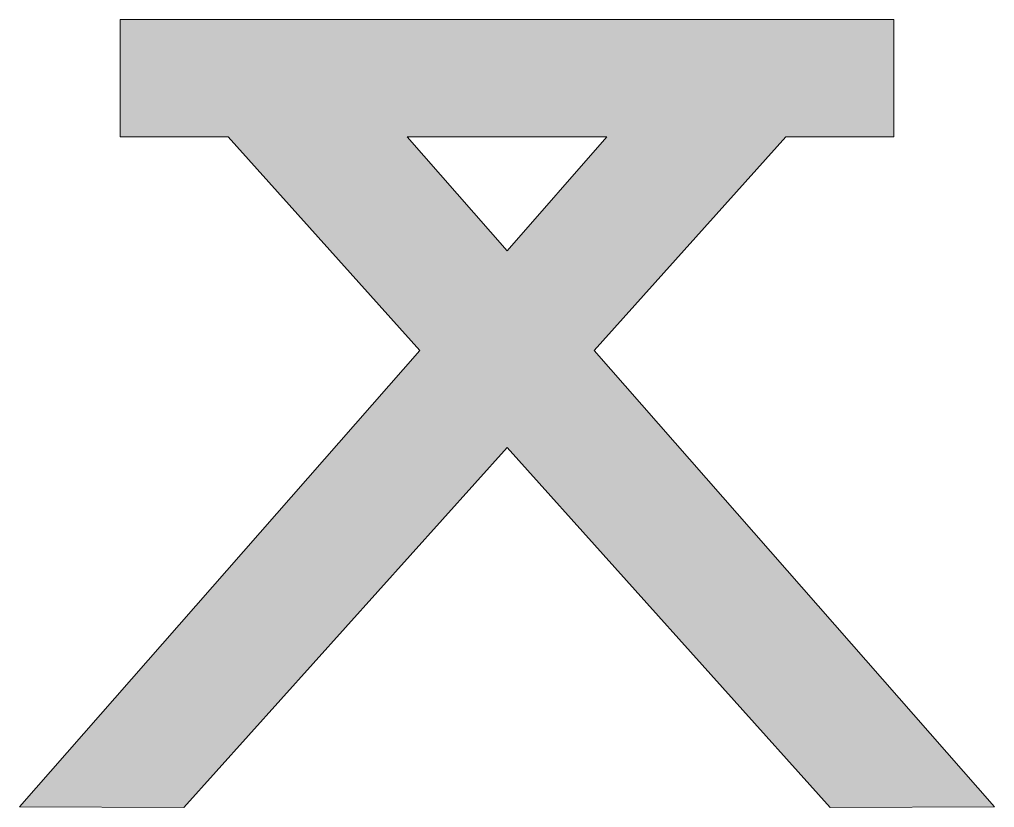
# Model space of a CAD drawing. Header units: inches. Extents: x 0 to 102, y 0 to 82.
import ezdxf

# ---------------------------------------------------------------- set-up
doc = ezdxf.new("R2010")
doc.units = ezdxf.units.IN
doc.header["$MEASUREMENT"] = 0
doc.layers.add('Layer 1', color=7, linetype='Continuous')

msp = doc.modelspace()

# ---------------------------------------------------------------- hatches: boundary and pattern name
at = {"layer": 'Layer 1', "true_color": 0x603813}
h = msp.add_hatch(color=39, dxfattribs=at)
h.dxf.hatch_style = 2
h.paths.add_polyline_path([(101.6, 0), (59.89, 47.57), (79.86, 69.8), (91.12, 69.8), (91.12, 82.04), (10.48, 82.04), (10.48, 69.8), (21.74, 69.8), (41.71, 47.57), (0, 0), (17.12, -0.06), (50.8, 37.45), (84.48, -0.06)])
h.paths.add_polyline_path([(40.4, 69.8), (61.2, 69.8), (50.8, 57.95)])

# ---------------------------------------------------------------- linework, layer by layer
at = {"layer": 'Layer 1', "lineweight": 0}
for points in [[(101.6, 0), (59.89, 47.57), (79.86, 69.8), (91.12, 69.8), (91.12, 82.04), (10.48, 82.04), (10.48, 69.8), (21.74, 69.8), (41.71, 47.57), (0, 0), (17.12, -0.06), (50.8, 37.45), (84.48, -0.06), (101.6, 0)], [(40.4, 69.8), (61.2, 69.8), (50.8, 57.95), (40.4, 69.8)]]:
    msp.add_lwpolyline(points, dxfattribs=at)

doc.saveas('drawing.dxf')
